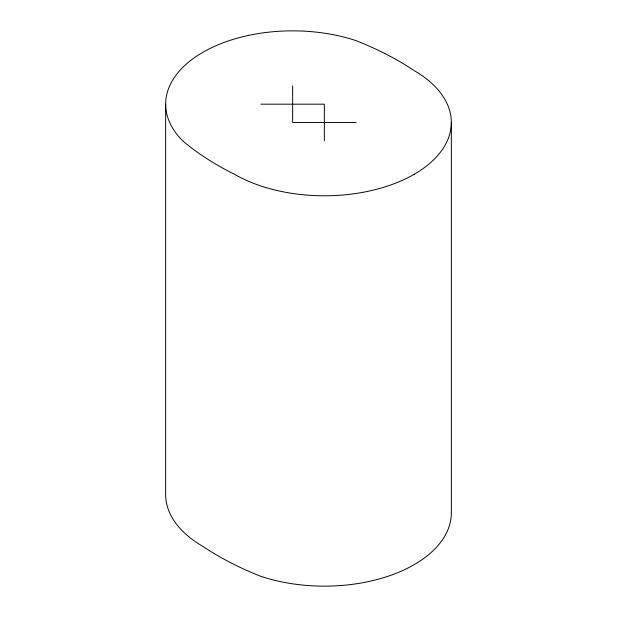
<?xml version="1.0" encoding="UTF-8"?>
<svg xmlns="http://www.w3.org/2000/svg" width="617" height="617" viewBox="0 0 617 617"><rect width="100%" height="100%" fill="white"/><g stroke="black" fill="none" stroke-linecap="round" stroke-linejoin="round"><path stroke-width="0.93" d="M260.96 104.173L324.349 104.173L324.349 140.769M356.04 122.467L292.651 122.467L292.651 85.871M451.343 122.467L451.343 512.827A126.994 73.323 0 0 1 260.852 576.324A298.065 172.081 0 0 1 202.854 546.377A126.994 73.323 0 0 1 165.657 494.533L165.657 104.173M414.146 174.31A126.994 73.323 0 0 0 414.146 70.623A298.065 172.081 0 0 0 356.148 40.676A126.994 73.323 0 0 0 202.854 52.322A126.994 73.323 0 0 0 182.671 140.83A298.065 172.081 0 0 0 234.545 174.31A126.994 73.323 0 0 0 414.146 174.31"/></g></svg>
